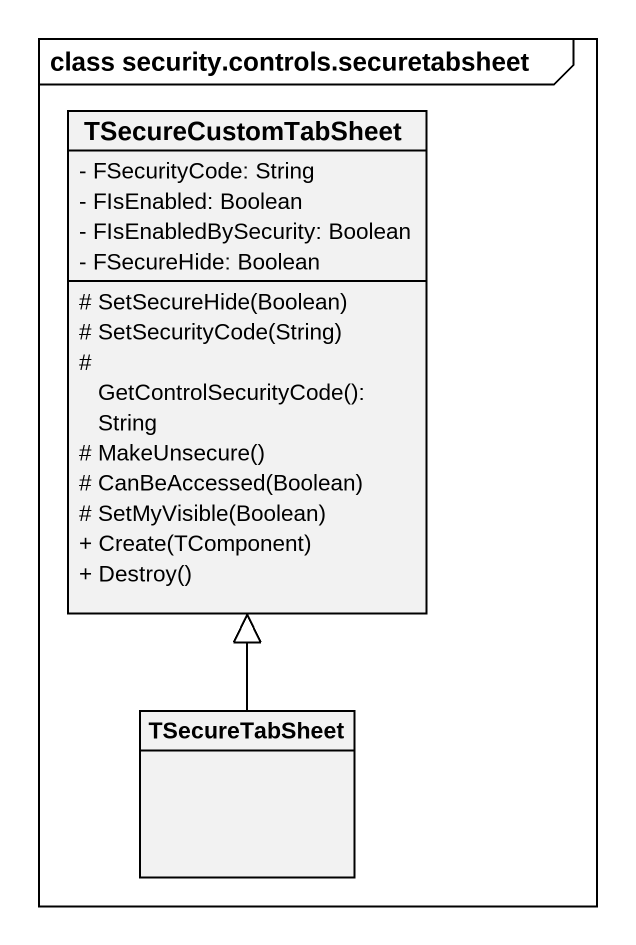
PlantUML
@startuml
mainframe class security.controls.securetabsheet
hide circle
hide empty members
skinparam classAttributeIconSize 0
class TSecureCustomTabSheet {
  - FSecurityCode: String
  - FIsEnabled: Boolean
  - FIsEnabledBySecurity: Boolean
  - FSecureHide: Boolean
  # SetSecureHide(Boolean)
  # SetSecurityCode(String)
  # GetControlSecurityCode(): String
  # MakeUnsecure()
  # CanBeAccessed(Boolean)
  # SetMyVisible(Boolean)
  + Create(TComponent)
  + Destroy()
}
class TSecureTabSheet
TSecureTabSheet -up-|> TSecureCustomTabSheet
@enduml
